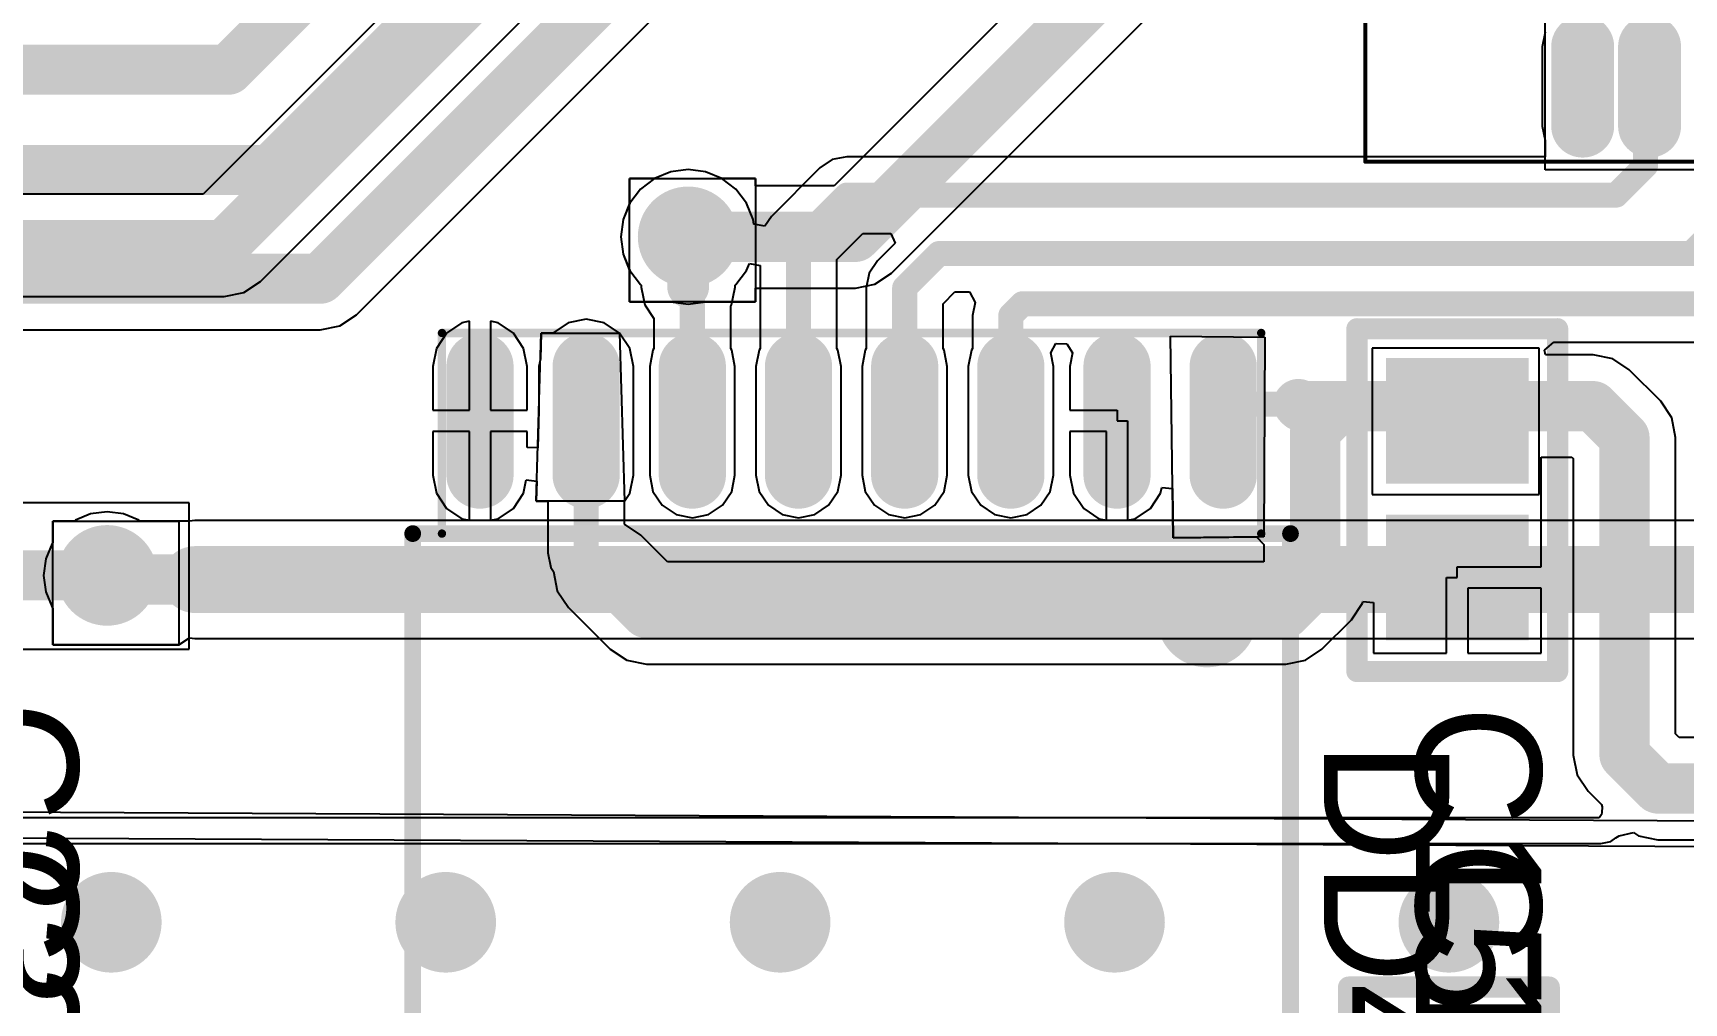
# Model space of a CAD drawing. Header units: millimetres. Extents: x -0.1 to 95.7, y -2.6 to 60.7.
# Drawn here: x 46.66 to 66.41, y 18.03 to 29.64 of the extents above; entities that cross this region are included whole.
import ezdxf

# ---------------------------------------------------------------- set-up
doc = ezdxf.new("R2010")
doc.units = ezdxf.units.MM
for name, color, linetype in [('BottomLayer', 5, 'Continuous'), ('BottomSolder', 6, 'Continuous'), ('Mechanical13', 56, 'Continuous'), ('Mechanical15', 56, 'Continuous'), ('MultiLayer', 9, 'Continuous'), ('TopLayer', 1, 'Continuous'), ('TopOverlay', 2, 'Continuous'), ('TopPaste', 8, 'Continuous'), ('TopSolder', 216, 'Continuous'), ('ViaHoleLayer', 16, 'Continuous')]:
    doc.layers.add(name, color=color, linetype=linetype)

# ---------------------------------------------------------------- blocks, each defined once
blk = doc.blocks.new('ADUM_SOIC_4')
at = {"layer": 'Mechanical13', "const_width": 0.1}
for points in [[(1.35, 0.455), (-1.05, 0.455)], [(-1.05, -9.345), (-1.05, 0.455)], [(1.35, -9.345), (-1.05, -9.345)]]:
    blk.add_lwpolyline(points, dxfattribs=at)
at = {"layer": 'Mechanical13', "const_width": 0.05}
for points in [[(-1.075, 0.455, 1), (-1.025, 0.455, 1)], [(-1.075, 0.455, 1), (-1.025, 0.455, 1)], [(1.325, 0.455, 1), (1.375, 0.455, 1)], [(-1.075, -9.345, 1), (-1.025, -9.345, 1)], [(-1.075, -9.345, 1), (-1.025, -9.345, 1)], [(1.325, -9.345, 1), (1.375, -9.345, 1)]]:
    blk.add_lwpolyline(points, format="xyb", close=True, dxfattribs=at)
at = {"layer": 'TopLayer', "const_width": 0.6}
for points in [[(-0.65, 0), (0.65, 0)], [(-0.65, -1.27), (0.65, -1.27)], [(-0.65, -2.54), (0.65, -2.54)], [(-0.65, -3.81), (0.65, -3.81)], [(-0.65, -5.08), (0.65, -5.08)], [(-0.65, -6.35), (0.65, -6.35)], [(-0.65, -7.62), (0.65, -7.62)], [(-0.65, -8.89), (0.65, -8.89)]]:
    blk.add_lwpolyline(points, dxfattribs=at)
at = {"layer": 'TopLayer', "const_width": 0.3}
for points in [[(-0.8, 0, 1), (-0.5, 0, 1)], [(0.5, 0, 1), (0.8, 0, 1)], [(-0.8, -1.27, 1), (-0.5, -1.27, 1)], [(0.5, -1.27, 1), (0.8, -1.27, 1)], [(-0.8, -2.54, 1), (-0.5, -2.54, 1)], [(0.5, -2.54, 1), (0.8, -2.54, 1)], [(-0.8, -3.81, 1), (-0.5, -3.81, 1)], [(0.5, -3.81, 1), (0.8, -3.81, 1)], [(-0.8, -5.08, 1), (-0.5, -5.08, 1)], [(0.5, -5.08, 1), (0.8, -5.08, 1)], [(-0.8, -6.35, 1), (-0.5, -6.35, 1)], [(0.5, -6.35, 1), (0.8, -6.35, 1)], [(-0.8, -7.62, 1), (-0.5, -7.62, 1)], [(0.5, -7.62, 1), (0.8, -7.62, 1)], [(-0.8, -8.89, 1), (-0.5, -8.89, 1)], [(0.5, -8.89, 1), (0.8, -8.89, 1)]]:
    blk.add_lwpolyline(points, format="xyb", close=True, dxfattribs=at)
at = {"layer": 'TopOverlay', "const_width": 0.2}
for points in [[(8.15, 0.805), (1.35, 0.805)], [(1.35, -9.695), (1.35, 0.805)], [(8.15, -9.695), (1.35, -9.695)]]:
    blk.add_lwpolyline(points, dxfattribs=at)
at = {"layer": 'TopOverlay'}
for points, const_width in [([(1.3, 0.805, 1), (1.4, 0.805, 1)], 0.1), ([(1.3, 0.805, 1), (1.4, 0.805, 1)], 0.1), ([(2.65, -0.195, 1), (2.05, -0.195, 1)], 0.6), ([(1.9, -0.195, 1), (2.2, -0.195, 1)], 0.3), ([(2.5, -0.195, 1), (2.8, -0.195, 1)], 0.3), ([(1.3, -9.695, 1), (1.4, -9.695, 1)], 0.1), ([(1.3, -9.695, 1), (1.4, -9.695, 1)], 0.1)]:
    blk.add_lwpolyline(points, format="xyb", close=True, dxfattribs=dict(at, const_width=const_width))
at = {"layer": 'TopPaste', "const_width": 0.6}
for points in [[(-0.65, 0), (0.65, 0)], [(-0.65, -1.27), (0.65, -1.27)], [(-0.65, -2.54), (0.65, -2.54)], [(-0.65, -3.81), (0.65, -3.81)], [(-0.65, -5.08), (0.65, -5.08)], [(-0.65, -6.35), (0.65, -6.35)], [(-0.65, -7.62), (0.65, -7.62)], [(-0.65, -8.89), (0.65, -8.89)]]:
    blk.add_lwpolyline(points, dxfattribs=at)
at = {"layer": 'TopPaste', "const_width": 0.3}
for points in [[(-0.8, 0, 1), (-0.5, 0, 1)], [(0.5, 0, 1), (0.8, 0, 1)], [(-0.8, -1.27, 1), (-0.5, -1.27, 1)], [(0.5, -1.27, 1), (0.8, -1.27, 1)], [(-0.8, -2.54, 1), (-0.5, -2.54, 1)], [(0.5, -2.54, 1), (0.8, -2.54, 1)], [(-0.8, -3.81, 1), (-0.5, -3.81, 1)], [(0.5, -3.81, 1), (0.8, -3.81, 1)], [(-0.8, -5.08, 1), (-0.5, -5.08, 1)], [(0.5, -5.08, 1), (0.8, -5.08, 1)], [(-0.8, -6.35, 1), (-0.5, -6.35, 1)], [(0.5, -6.35, 1), (0.8, -6.35, 1)], [(-0.8, -7.62, 1), (-0.5, -7.62, 1)], [(0.5, -7.62, 1), (0.8, -7.62, 1)], [(-0.8, -8.89, 1), (-0.5, -8.89, 1)], [(0.5, -8.89, 1), (0.8, -8.89, 1)]]:
    blk.add_lwpolyline(points, format="xyb", close=True, dxfattribs=at)
at = {"layer": 'TopSolder', "const_width": 0.803}
for points in [[(-0.65, 0), (0.65, 0)], [(-0.65, -1.27), (0.65, -1.27)], [(-0.65, -2.54), (0.65, -2.54)], [(-0.65, -3.81), (0.65, -3.81)], [(-0.65, -5.08), (0.65, -5.08)], [(-0.65, -6.35), (0.65, -6.35)], [(-0.65, -7.62), (0.65, -7.62)], [(-0.65, -8.89), (0.65, -8.89)]]:
    blk.add_lwpolyline(points, dxfattribs=at)
at = {"layer": 'TopSolder', "const_width": 0.402}
for points in [[(-0.851, 0, 1), (-0.449, 0, 1)], [(0.449, 0, 1), (0.851, 0, 1)], [(-0.851, -1.27, 1), (-0.449, -1.27, 1)], [(0.449, -1.27, 1), (0.851, -1.27, 1)], [(-0.851, -2.54, 1), (-0.449, -2.54, 1)], [(0.449, -2.54, 1), (0.851, -2.54, 1)], [(-0.851, -3.81, 1), (-0.449, -3.81, 1)], [(0.449, -3.81, 1), (0.851, -3.81, 1)], [(-0.851, -5.08, 1), (-0.449, -5.08, 1)], [(0.449, -5.08, 1), (0.851, -5.08, 1)], [(-0.851, -6.35, 1), (-0.449, -6.35, 1)], [(0.449, -6.35, 1), (0.851, -6.35, 1)], [(-0.851, -7.62, 1), (-0.449, -7.62, 1)], [(0.449, -7.62, 1), (0.851, -7.62, 1)], [(-0.851, -8.89, 1), (-0.449, -8.89, 1)], [(0.449, -8.89, 1), (0.851, -8.89, 1)]]:
    blk.add_lwpolyline(points, format="xyb", close=True, dxfattribs=at)
blk = doc.blocks.new('C_________0805_5')
at = {"layer": 'TopLayer'}
for points in [[(-0.65, -0.75), (0.65, -0.75), (-0.65, 0.75), (0.65, 0.75)], [(1.225, -0.75), (2.525, -0.75), (1.225, 0.75), (2.525, 0.75)]]:
    blk.add_solid(points, dxfattribs=at)
at = {"layer": 'TopOverlay', "const_width": 0.254}
for points in [[(-1.1, -1.2), (-1.1, 1.2)], [(3, 1.2), (-1.1, 1.2)], [(3, -1.2), (3, 1.2)], [(2, -1.2), (-1.1, -1.2)], [(3, -1.2), (2, -1.2)]]:
    blk.add_lwpolyline(points, dxfattribs=at)
at = {"layer": 'TopOverlay', "const_width": 0.127}
for points in [[(-1.164, 1.2, 1), (-1.037, 1.2, 1)], [(-1.164, 1.2, 1), (-1.037, 1.2, 1)], [(2.936, 1.2, 1), (3.063, 1.2, 1)], [(2.936, 1.2, 1), (3.063, 1.2, 1)], [(-1.164, -1.2, 1), (-1.037, -1.2, 1)], [(-1.164, -1.2, 1), (-1.037, -1.2, 1)], [(1.937, -1.2, 1), (2.064, -1.2, 1)], [(1.937, -1.2, 1), (2.064, -1.2, 1)], [(2.936, -1.2, 1), (3.063, -1.2, 1)], [(2.936, -1.2, 1), (3.063, -1.2, 1)]]:
    blk.add_lwpolyline(points, format="xyb", close=True, dxfattribs=at)
at = {"layer": 'TopPaste'}
for points in [[(-0.65, -0.75), (0.65, -0.75), (-0.65, 0.75), (0.65, 0.75)], [(1.225, -0.75), (2.525, -0.75), (1.225, 0.75), (2.525, 0.75)]]:
    blk.add_solid(points, dxfattribs=at)
at = {"layer": 'TopSolder'}
for points in [[(-0.752, -0.852), (0.752, -0.852), (-0.752, 0.852), (0.752, 0.852)], [(1.123, -0.852), (2.627, -0.852), (1.123, 0.852), (2.627, 0.852)]]:
    blk.add_solid(points, dxfattribs=at)
blk = doc.blocks.new('C_________0805_6')
at = {"layer": 'TopLayer'}
for points in [[(-0.65, -0.75), (0.65, -0.75), (-0.65, 0.75), (0.65, 0.75)], [(1.225, -0.75), (2.525, -0.75), (1.225, 0.75), (2.525, 0.75)]]:
    blk.add_solid(points, dxfattribs=at)
at = {"layer": 'TopOverlay', "const_width": 0.254}
for points in [[(-1.1, 1.2), (-1.1, -1.2)], [(-1.1, 1.2), (3, 1.2)], [(3, 1.2), (3, -1.2)], [(-1.1, -1.2), (2, -1.2)], [(2, -1.2), (3, -1.2)]]:
    blk.add_lwpolyline(points, dxfattribs=at)
at = {"layer": 'TopOverlay', "const_width": 0.127}
for points in [[(-1.164, 1.2, 1), (-1.037, 1.2, 1)], [(-1.164, 1.2, 1), (-1.037, 1.2, 1)], [(2.936, 1.2, 1), (3.063, 1.2, 1)], [(2.936, 1.2, 1), (3.063, 1.2, 1)], [(-1.164, -1.2, 1), (-1.037, -1.2, 1)], [(-1.164, -1.2, 1), (-1.037, -1.2, 1)], [(1.937, -1.2, 1), (2.064, -1.2, 1)], [(1.937, -1.2, 1), (2.064, -1.2, 1)], [(2.936, -1.2, 1), (3.063, -1.2, 1)], [(2.936, -1.2, 1), (3.063, -1.2, 1)]]:
    blk.add_lwpolyline(points, format="xyb", close=True, dxfattribs=at)
at = {"layer": 'TopPaste'}
for points in [[(-0.65, -0.75), (0.65, -0.75), (-0.65, 0.75), (0.65, 0.75)], [(1.225, -0.75), (2.525, -0.75), (1.225, 0.75), (2.525, 0.75)]]:
    blk.add_solid(points, dxfattribs=at)
at = {"layer": 'TopSolder'}
for points in [[(-0.752, -0.852), (0.752, -0.852), (-0.752, 0.852), (0.752, 0.852)], [(1.123, -0.852), (2.627, -0.852), (1.123, 0.852), (2.627, 0.852)]]:
    blk.add_solid(points, dxfattribs=at)
blk = doc.blocks.new('ATMEGA16_44A_25')
at = {"layer": 'Mechanical15', "const_width": 0.05}
for points in [[(11.9, -10.6), (11.9, 2.6)], [(11.9, -10.6), (-0.9, -10.6)]]:
    blk.add_lwpolyline(points, dxfattribs=at)
at = {"layer": 'Mechanical15', "const_width": 0.025}
blk.add_lwpolyline([(11.887, -10.6, 1), (11.912, -10.6, 1)], format="xyb", close=True, dxfattribs=at)
blk.add_lwpolyline([(11.887, -10.6, 1), (11.912, -10.6, 1)], format="xyb", close=True, dxfattribs=at)
at = {"layer": 'TopLayer', "const_width": 0.55}
for points in [[(10.525, -7.2), (11.475, -7.2)], [(10.525, -8), (11.475, -8)]]:
    blk.add_lwpolyline(points, dxfattribs=at)
at = {"layer": 'TopLayer', "const_width": 0.275}
for points in [[(10.388, -7.2, 1), (10.663, -7.2, 1)], [(11.338, -7.2, 1), (11.613, -7.2, 1)], [(10.388, -8, 1), (10.663, -8, 1)], [(11.338, -8, 1), (11.613, -8, 1)]]:
    blk.add_lwpolyline(points, format="xyb", close=True, dxfattribs=at)
at = {"layer": 'TopPaste', "const_width": 0.55}
for points in [[(10.525, -7.2), (11.475, -7.2)], [(10.525, -8), (11.475, -8)]]:
    blk.add_lwpolyline(points, dxfattribs=at)
at = {"layer": 'TopPaste', "const_width": 0.275}
for points in [[(10.388, -7.2, 1), (10.663, -7.2, 1)], [(11.338, -7.2, 1), (11.613, -7.2, 1)], [(10.388, -8, 1), (10.663, -8, 1)], [(11.338, -8, 1), (11.613, -8, 1)]]:
    blk.add_lwpolyline(points, format="xyb", close=True, dxfattribs=at)
at = {"layer": 'TopSolder', "const_width": 0.753}
for points in [[(10.525, -7.2), (11.475, -7.2)], [(10.525, -8), (11.475, -8)]]:
    blk.add_lwpolyline(points, dxfattribs=at)
at = {"layer": 'TopSolder', "const_width": 0.377}
for points in [[(10.337, -7.2, 1), (10.713, -7.2, 1)], [(11.287, -7.2, 1), (11.663, -7.2, 1)], [(10.337, -8, 1), (10.713, -8, 1)], [(11.287, -8, 1), (11.663, -8, 1)]]:
    blk.add_lwpolyline(points, format="xyb", close=True, dxfattribs=at)

msp = doc.modelspace()

# ---------------------------------------------------------------- linework, layer by layer
at = {"layer": 'BottomLayer'}
for p, q in [((60.502, 39.517), (48.697, 27.712)), ((49.383, 26.667), (61.367, 38.652)), ((62.688, 34.253), (56.247, 27.812)), ((56.933, 26.767), (63.733, 33.567)), ((53.8, 26.421), (53.8, 27.9)), ((53.8, 27.9), (55.307, 27.9)), ((54.099, 27.9), (53.8, 27.9)), ((53.8, 27.9), (53.8, 27.601)), ((54.291, 27.979), (54.099, 27.9)), ((54.5, 28.007), (54.291, 27.979)), ((54.709, 27.979), (54.5, 28.007)), ((54.901, 27.9), (54.709, 27.979)), ((55.307, 27.9), (54.901, 27.9)), ((55.307, 27.9), (55.307, 26.421)), ((55.307, 27.812), (55.307, 27.9)), ((48.697, 27.712), (37.207, 27.712)), ((56.247, 27.812), (55.307, 27.812)), ((53.8, 27.601), (53.721, 27.409)), ((53.721, 27.409), (53.693, 27.2)), ((53.693, 27.2), (53.721, 26.991)), ((53.721, 26.991), (53.8, 26.799)), ((49.184, 26.535), (49.383, 26.667)), ((53.8, 26.799), (53.8, 26.421)), ((56.734, 26.635), (56.933, 26.767)), ((37.207, 26.488), (48.95, 26.488)), ((48.95, 26.488), (49.184, 26.535)), ((55.307, 26.421), (55.307, 26.588)), ((55.307, 26.588), (56.5, 26.588)), ((56.5, 26.588), (56.734, 26.635)), ((55.307, 26.421), (53.8, 26.421)), ((53.8, 26.421), (54.291, 26.421)), ((54.291, 26.421), (54.5, 26.393)), ((54.5, 26.393), (54.709, 26.421)), ((54.709, 26.421), (55.307, 26.421)), ((47.55, 23.911), (47.353, 23.885)), ((47.747, 23.885), (47.55, 23.911)), ((46.9, 22.321), (46.9, 23.8)), ((46.9, 23.8), (48.407, 23.8)), ((47.159, 23.8), (46.9, 23.8)), ((46.9, 23.8), (46.9, 23.541)), ((47.17, 23.809), (47.159, 23.8)), ((47.353, 23.885), (47.17, 23.809)), ((47.93, 23.809), (47.747, 23.885)), ((47.941, 23.8), (47.93, 23.809)), ((48.407, 23.8), (47.941, 23.8)), ((48.407, 23.8), (48.407, 22.321)), ((48.534, 23.797), (48.407, 23.8)), ((48.407, 23.8), (48.407, 23.8)), ((48.407, 23.8), (48.407, 23.8)), ((48.6, 23.806), (48.534, 23.797)), ((76.108, 23.806), (48.6, 23.806)), ((46.891, 23.53), (46.815, 23.347)), ((46.9, 23.541), (46.891, 23.53)), ((46.815, 23.347), (46.789, 23.15)), ((46.789, 23.15), (46.815, 22.953)), ((46.815, 22.953), (46.891, 22.77)), ((46.891, 22.77), (46.9, 22.759)), ((46.9, 22.759), (46.9, 22.321)), ((48.407, 22.321), (46.9, 22.321)), ((46.9, 22.321), (48.407, 22.321)), ((48.407, 22.321), (48.534, 22.403)), ((48.407, 22.321), (48.407, 22.321)), ((48.534, 22.403), (48.6, 22.394)), ((48.6, 22.394), (74.53, 22.394)), ((69, 20.2), (30.03, 20.4)), ((29.998, 20.094), (68.694, 19.896))]:
    msp.add_line(p, q, dxfattribs=at)
for points, const_width in [([(48.95, 27.1), (61.3, 39.45)], 0.6), ([(56.5, 27.2), (63.3, 34)], 0.6), ([(54.5, 27.2), (56.5, 27.2)], 0.6), ([(36.4, 27.1), (48.95, 27.1)], 0.6), ([(47.55, 23.15), (47.6, 23.1)], 0.6), ([(47.6, 23.1), (48.6, 23.1)], 0.6), ([(48.6, 23.1), (76.4, 23.1)], 0.8)]:
    msp.add_lwpolyline(points, dxfattribs=dict(at, const_width=const_width))
for points, const_width in [([(54.25, 27.2, 1), (54.75, 27.2, 1)], 0.5), ([(54.35, 27.2, 1), (54.65, 27.2, 1)], 0.3), ([(56.35, 27.2, 1), (56.65, 27.2, 1)], 0.3), ([(56.35, 27.2, 1), (56.65, 27.2, 1)], 0.3), ([(48.8, 27.1, 1), (49.1, 27.1, 1)], 0.3), ([(48.8, 27.1, 1), (49.1, 27.1, 1)], 0.3), ([(47.3, 23.15, 1), (47.8, 23.15, 1)], 0.5), ([(47.4, 23.15, 1), (47.7, 23.15, 1)], 0.3), ([(47.45, 23.1, 1), (47.75, 23.1, 1)], 0.3), ([(47.45, 23.1, 1), (47.75, 23.1, 1)], 0.3), ([(48.4, 23.1, 1), (48.8, 23.1, 1)], 0.4), ([(48.45, 23.1, 1), (48.75, 23.1, 1)], 0.3), ([(47.35, 19, 1), (47.85, 19, 1)], 0.5), ([(51.35, 19, 1), (51.85, 19, 1)], 0.5), ([(55.35, 19, 1), (55.85, 19, 1)], 0.5), ([(59.35, 19, 1), (59.85, 19, 1)], 0.5), ([(63.35, 19, 1), (63.85, 19, 1)], 0.5)]:
    msp.add_lwpolyline(points, format="xyb", close=True, dxfattribs=dict(at, const_width=const_width))
at = {"layer": 'BottomSolder', "const_width": 0.602}
for points in [[(54.199, 27.2, 1), (54.801, 27.2, 1)], [(47.249, 23.15, 1), (47.851, 23.15, 1)], [(47.299, 19, 1), (47.901, 19, 1)], [(51.299, 19, 1), (51.901, 19, 1)], [(55.299, 19, 1), (55.901, 19, 1)], [(59.299, 19, 1), (59.901, 19, 1)], [(63.299, 19, 1), (63.901, 19, 1)]]:
    msp.add_lwpolyline(points, format="xyb", close=True, dxfattribs=at)
at = {"layer": 'MultiLayer', "const_width": 0.5}
for points in [[(54.25, 27.2, 1), (54.75, 27.2, 1)], [(47.3, 23.15, 1), (47.8, 23.15, 1)], [(47.35, 19, 1), (47.85, 19, 1)], [(51.35, 19, 1), (51.85, 19, 1)], [(55.35, 19, 1), (55.85, 19, 1)], [(59.35, 19, 1), (59.85, 19, 1)], [(63.35, 19, 1), (63.85, 19, 1)]]:
    msp.add_lwpolyline(points, format="xyb", close=True, dxfattribs=at)
at = {"layer": 'TopLayer'}
for p, q in [((50.533, 26.267), (54.153, 29.888)), ((64.75, 28), (64.75, 30)), ((64.75, 29.647), (64.716, 29.475)), ((64.716, 29.475), (64.716, 28.525)), ((64.716, 28.525), (64.75, 28.353)), ((64.75, 28.353), (64.75, 28.159)), ((56.224, 28.124), (56.076, 28.024)), ((56.4, 28.159), (56.224, 28.124)), ((64.75, 28.159), (56.4, 28.159)), ((54.097, 27.899), (53.929, 27.771)), ((54.291, 27.979), (54.097, 27.899)), ((54.5, 28.007), (54.291, 27.979)), ((54.709, 27.979), (54.5, 28.007)), ((54.903, 27.899), (54.709, 27.979)), ((55.071, 27.771), (54.903, 27.899)), ((56.076, 28.024), (55.496, 27.444)), ((73.75, 28), (64.75, 28)), ((53.929, 27.771), (53.801, 27.603)), ((55.199, 27.603), (55.071, 27.771)), ((53.801, 27.603), (53.721, 27.409)), ((55.279, 27.409), (55.199, 27.603)), ((53.721, 27.409), (53.693, 27.2)), ((55.287, 27.35), (55.279, 27.409)), ((55.418, 27.328), (55.287, 27.35)), ((55.496, 27.444), (55.418, 27.328)), ((53.693, 27.2), (53.721, 26.991)), ((56.279, 26.93), (56.59, 27.241)), ((56.59, 27.241), (56.926, 27.241)), ((56.975, 27.124), (56.766, 26.914)), ((56.926, 27.241), (56.975, 27.124)), ((53.721, 26.991), (53.801, 26.797)), ((55.199, 26.797), (55.234, 26.882)), ((55.234, 26.882), (55.361, 26.857)), ((56.279, 25.863), (56.279, 26.93)), ((56.766, 26.914), (56.666, 26.766)), ((53.801, 26.797), (53.929, 26.629)), ((55.071, 26.629), (55.199, 26.797)), ((55.361, 26.857), (55.361, 25.863)), ((56.666, 26.766), (56.631, 26.59)), ((53.929, 26.629), (53.939, 26.622)), ((53.939, 26.622), (53.939, 26.6)), ((53.939, 26.6), (53.982, 26.385)), ((55.018, 26.385), (55.061, 26.6)), ((55.061, 26.622), (55.071, 26.629)), ((55.061, 26.6), (55.061, 26.622)), ((56.631, 26.59), (56.631, 25.863)), ((57.549, 26.4), (57.69, 26.541)), ((57.69, 26.541), (57.866, 26.541)), ((57.866, 26.541), (57.932, 26.414)), ((50.334, 26.135), (50.533, 26.267)), ((53.982, 26.385), (54.091, 26.222)), ((55.009, 26.372), (55.018, 26.385)), ((55.009, 25.863), (55.009, 26.372)), ((57.549, 25.863), (57.549, 26.4)), ((57.932, 26.414), (57.901, 26.26)), ((46.247, 26.088), (50.1, 26.088)), ((50.1, 26.088), (50.334, 26.135)), ((51.794, 26.172), (51.611, 26.049)), ((51.883, 26.19), (51.794, 26.172)), ((51.883, 25.127), (51.883, 26.19)), ((52.226, 26.172), (52.137, 26.19)), ((52.137, 26.19), (52.137, 25.127)), ((52.409, 26.049), (52.226, 26.172)), ((53.064, 26.172), (52.881, 26.049)), ((53.28, 26.215), (53.064, 26.172)), ((53.496, 26.172), (53.28, 26.215)), ((53.679, 26.049), (53.496, 26.172)), ((54.091, 26.222), (54.091, 25.863)), ((57.901, 26.26), (57.901, 25.863)), ((51.611, 26.049), (51.488, 25.866)), ((52.532, 25.866), (52.409, 26.049)), ((52.683, 24.039), (52.742, 26.049)), ((52.742, 26.049), (52.733, 25.741)), ((52.742, 26.049), (53.679, 26.049)), ((52.881, 26.049), (52.742, 26.049)), ((53.679, 26.049), (53.739, 24.039)), ((53.802, 25.866), (53.679, 26.049)), ((58.837, 25.814), (58.898, 25.923)), ((58.898, 25.923), (58.901, 25.926)), ((58.901, 25.926), (59.03, 25.921)), ((59.03, 25.921), (59.098, 25.814)), ((60.271, 26.013), (61.4, 26)), ((60.3, 23.6), (60.271, 26.013)), ((61.4, 26), (61.388, 23.612)), ((64.745, 25.844), (64.854, 25.941)), ((64.854, 25.941), (67.4, 25.941)), ((51.488, 25.866), (51.445, 25.65)), ((52.575, 25.65), (52.532, 25.866)), ((52.733, 25.741), (52.715, 25.65)), ((53.845, 25.65), (53.802, 25.866)), ((54.079, 25.845), (54.04, 25.65)), ((54.091, 25.863), (54.079, 25.845)), ((55.021, 25.845), (55.009, 25.863)), ((55.06, 25.65), (55.021, 25.845)), ((55.349, 25.845), (55.31, 25.65)), ((55.361, 25.863), (55.349, 25.845)), ((56.291, 25.845), (56.279, 25.863)), ((56.33, 25.65), (56.291, 25.845)), ((56.619, 25.845), (56.58, 25.65)), ((56.631, 25.863), (56.619, 25.845)), ((57.561, 25.845), (57.549, 25.863)), ((57.6, 25.65), (57.561, 25.845)), ((57.889, 25.845), (57.85, 25.65)), ((57.901, 25.863), (57.889, 25.845)), ((58.87, 25.65), (58.837, 25.814)), ((59.098, 25.814), (59.065, 25.65)), ((62.681, 25.869), (62.681, 24.119)), ((64.681, 25.869), (62.681, 25.869)), ((64.681, 24.119), (64.681, 25.869)), ((64.754, 25.787), (64.745, 25.844)), ((65.325, 25.787), (64.754, 25.787)), ((65.559, 25.74), (65.325, 25.787)), ((65.758, 25.608), (65.559, 25.74)), ((51.445, 25.65), (51.445, 25.127)), ((52.575, 25.127), (52.575, 25.65)), ((52.715, 25.65), (52.715, 25.127)), ((53.845, 24.35), (53.845, 25.65)), ((54.04, 25.65), (54.04, 24.35)), ((55.06, 24.35), (55.06, 25.65)), ((55.31, 25.65), (55.31, 24.35)), ((56.33, 24.35), (56.33, 25.65)), ((56.58, 25.65), (56.58, 24.35)), ((57.6, 24.35), (57.6, 25.65)), ((57.85, 25.65), (57.85, 24.35)), ((58.87, 24.35), (58.87, 25.65)), ((59.065, 25.65), (59.065, 25.127)), ((66.133, 25.233), (65.758, 25.608)), ((51.445, 25.127), (51.883, 25.127)), ((52.137, 25.127), (52.575, 25.127)), ((52.715, 25.127), (52.702, 24.677)), ((59.065, 25.127), (59.63, 25.127)), ((59.63, 25.127), (59.63, 25)), ((66.265, 25.034), (66.133, 25.233)), ((59.63, 25), (59.757, 25)), ((59.757, 25), (59.757, 23.81)), ((66.312, 24.8), (66.265, 25.034)), ((51.883, 24.873), (51.445, 24.873)), ((51.445, 24.873), (51.445, 24.35)), ((51.883, 23.81), (51.883, 24.873)), ((52.575, 24.873), (52.137, 24.873)), ((52.137, 24.873), (52.137, 23.81)), ((52.575, 24.679), (52.575, 24.873)), ((59.503, 24.873), (59.065, 24.873)), ((59.065, 24.873), (59.065, 24.35)), ((59.503, 23.81), (59.503, 24.873)), ((66.312, 21.253), (66.312, 24.8)), ((52.702, 24.677), (52.575, 24.679)), ((64.704, 24.156), (64.704, 24.563)), ((64.704, 24.563), (65.072, 24.563)), ((65.072, 24.563), (65.088, 24.547)), ((65.088, 24.547), (65.088, 21)), ((51.445, 24.35), (51.488, 24.134)), ((52.532, 24.134), (52.563, 24.293)), ((52.563, 24.293), (52.69, 24.278)), ((53.802, 24.134), (53.845, 24.35)), ((54.04, 24.35), (54.079, 24.155)), ((55.021, 24.155), (55.06, 24.35)), ((55.31, 24.35), (55.349, 24.155)), ((56.291, 24.155), (56.33, 24.35)), ((56.58, 24.35), (56.619, 24.155)), ((57.561, 24.155), (57.6, 24.35)), ((57.85, 24.35), (57.889, 24.155)), ((58.831, 24.155), (58.87, 24.35)), ((59.065, 24.35), (59.108, 24.134)), ((51.488, 24.134), (51.611, 23.951)), ((52.409, 23.951), (52.532, 24.134)), ((52.69, 24.278), (52.683, 24.039)), ((53.739, 24.039), (53.802, 24.134)), ((54.079, 24.155), (54.19, 23.99)), ((54.91, 23.99), (55.021, 24.155)), ((55.349, 24.155), (55.46, 23.99)), ((56.18, 23.99), (56.291, 24.155)), ((56.619, 24.155), (56.73, 23.99)), ((57.45, 23.99), (57.561, 24.155)), ((57.889, 24.155), (58, 23.99)), ((58.72, 23.99), (58.831, 24.155)), ((59.108, 24.134), (59.231, 23.951)), ((60.029, 23.951), (60.152, 24.134)), ((60.152, 24.134), (60.166, 24.203)), ((60.166, 24.203), (60.293, 24.191)), ((60.293, 24.191), (60.3, 23.6)), ((62.681, 24.119), (64.681, 24.119)), ((64.704, 24.063), (64.704, 24.156)), ((48.531, 24.019), (46.531, 24.019)), ((48.531, 24.019), (46.531, 24.019)), ((48.531, 22.269), (48.531, 24.019)), ((48.531, 22.269), (48.531, 24.019)), ((51.611, 23.951), (51.794, 23.828)), ((52.226, 23.828), (52.409, 23.951)), ((53.739, 24.039), (52.683, 24.039)), ((52.683, 24.039), (52.821, 24.039)), ((52.821, 24.039), (52.821, 23.42)), ((53.739, 23.762), (53.739, 24.039)), ((54.19, 23.99), (54.355, 23.879)), ((54.745, 23.879), (54.91, 23.99)), ((55.46, 23.99), (55.625, 23.879)), ((56.015, 23.879), (56.18, 23.99)), ((56.73, 23.99), (56.895, 23.879)), ((57.285, 23.879), (57.45, 23.99)), ((58, 23.99), (58.165, 23.879)), ((58.555, 23.879), (58.72, 23.99)), ((59.231, 23.951), (59.414, 23.828)), ((59.846, 23.828), (60.029, 23.951)), ((64.704, 23.969), (64.704, 24.063)), ((64.704, 23.252), (64.704, 23.969)), ((51.794, 23.828), (51.883, 23.81)), ((52.137, 23.81), (52.226, 23.828)), ((53.933, 23.633), (53.739, 23.762)), ((54.355, 23.879), (54.55, 23.84)), ((54.55, 23.84), (54.745, 23.879)), ((55.625, 23.879), (55.82, 23.84)), ((55.82, 23.84), (56.015, 23.879)), ((56.895, 23.879), (57.09, 23.84)), ((57.09, 23.84), (57.285, 23.879)), ((58.165, 23.879), (58.36, 23.84)), ((58.36, 23.84), (58.555, 23.879)), ((59.414, 23.828), (59.503, 23.81)), ((59.757, 23.81), (59.846, 23.828)), ((54.253, 23.312), (53.933, 23.633)), ((61.388, 23.612), (60.3, 23.6)), ((60.3, 23.6), (61.298, 23.611)), ((61.298, 23.611), (61.388, 23.521)), ((61.388, 23.521), (61.388, 23.312)), ((52.821, 23.42), (52.856, 23.244)), ((61.388, 23.312), (54.253, 23.312)), ((52.856, 23.244), (52.889, 23.195)), ((52.889, 23.195), (52.935, 22.966)), ((63.573, 22.221), (63.573, 23.125)), ((63.573, 23.125), (63.7, 23.125)), ((63.7, 23.125), (63.7, 23.252)), ((63.7, 23.252), (64.704, 23.252)), ((52.935, 22.966), (53.067, 22.767)), ((64.704, 22.998), (63.827, 22.998)), ((63.827, 22.998), (63.827, 22.221)), ((64.704, 22.221), (64.704, 22.998)), ((53.067, 22.767), (53.567, 22.267)), ((62.433, 22.619), (62.565, 22.817)), ((62.565, 22.817), (62.569, 22.837)), ((62.569, 22.837), (62.696, 22.824)), ((62.696, 22.824), (62.696, 22.221)), ((62.081, 22.267), (62.433, 22.619)), ((46.531, 22.269), (48.531, 22.269)), ((46.531, 22.269), (48.531, 22.269)), ((53.567, 22.267), (53.766, 22.135)), ((53.766, 22.135), (54, 22.088)), ((61.649, 22.088), (61.883, 22.135)), ((61.883, 22.135), (62.081, 22.267)), ((62.696, 22.221), (63.573, 22.221)), ((63.827, 22.221), (64.704, 22.221)), ((54, 22.088), (61.649, 22.088)), ((66.353, 21.212), (66.312, 21.253)), ((69.638, 21.212), (66.353, 21.212)), ((65.088, 21), (65.135, 20.766)), ((65.135, 20.766), (65.267, 20.567)), ((65.267, 20.567), (65.425, 20.41)), ((65.425, 20.41), (65.435, 20.382)), ((65.435, 20.382), (65.431, 20.315)), ((65.389, 20.25), (30.03, 20.25)), ((65.403, 20.253), (65.389, 20.25)), ((65.425, 20.289), (65.403, 20.253)), ((65.431, 20.315), (65.425, 20.289)), ((65.419, 19.944), (65.536, 19.967)), ((65.536, 19.967), (65.598, 20.009)), ((65.598, 20.009), (65.635, 20.034)), ((65.635, 20.034), (65.636, 20.035)), ((65.636, 20.035), (65.809, 20.073)), ((65.809, 20.073), (65.866, 20.035)), ((65.866, 20.035), (66.1, 19.988)), ((66.1, 19.988), (68.694, 19.988)), ((30, 19.944), (65.419, 19.944))]:
    msp.add_line(p, q, dxfattribs=at)
for points, const_width in [([(49, 29.2), (52.4, 32.6)], 0.6), ([(49.5, 28), (53.1, 31.6)], 0.6), ([(50.1, 26.7), (53.9, 30.5)], 0.6), ([(40.1, 29.2), (49, 29.2)], 0.6), ([(65.952, 28.952), (66, 29)], 0.3), ([(65.952, 28.052), (65.952, 28.952)], 0.3), ([(40.6, 28), (49.5, 28)], 0.6), ([(65.6, 27.7), (65.952, 28.052)], 0.3), ([(55.82, 27.12), (56.4, 27.7)], 0.3), ([(56.4, 27.7), (65.6, 27.7)], 0.3), ([(66.5, 27), (66.8, 27.3)], 0.3), ([(54.5, 26.6), (54.5, 27.2)], 0.5), ([(55.82, 25), (55.82, 27.12)], 0.3), ([(57.09, 26.59), (57.5, 27)], 0.3), ([(57.5, 27), (66.5, 27)], 0.3), ([(40.7, 26.7), (50.1, 26.7)], 0.6), ([(54.5, 26.6), (54.55, 26.55)], 0.3), ([(54.55, 25), (54.55, 26.55)], 0.3), ([(57.09, 25), (57.09, 26.59)], 0.3), ([(58.36, 26.26), (58.5, 26.4)], 0.3), ([(58.5, 26.4), (67.4, 26.4)], 0.3), ([(58.36, 25), (58.36, 26.26)], 0.3), ([(61.8, 25.2), (61.825, 25.175)], 0.6), ([(60.9, 25.061), (61.039, 25.2)], 0.3), ([(61.039, 25.2), (61.8, 25.2)], 0.3), ([(61.825, 25.175), (62.3, 25.175)], 0.6), ([(62, 24.875), (62.3, 25.175)], 0.6), ([(62.3, 25.175), (65.325, 25.175)], 0.6), ([(65.325, 25.175), (65.7, 24.8)], 0.6), ([(53.28, 23.42), (53.28, 25)], 0.3), ([(60.9, 25), (60.9, 25.061)], 0.3), ([(62, 23.051), (62, 24.875)], 0.6), ([(65.7, 21), (65.7, 24.8)], 0.6), ([(53.28, 23.42), (53.5, 23.2)], 0.3), ([(45.25, 23.15), (47.55, 23.15)], 0.6), ([(53.5, 23.2), (54, 22.7)], 0.6), ([(61.649, 22.7), (62, 23.051)], 0.6), ([(54, 22.7), (61.649, 22.7)], 0.6), ([(65.7, 21), (66.1, 20.6)], 0.6), ([(66.1, 20.6), (70.25, 20.6)], 0.6)]:
    msp.add_lwpolyline(points, dxfattribs=dict(at, const_width=const_width))
for points, const_width in [([(48.85, 29.2, 1), (49.15, 29.2, 1)], 0.3), ([(48.85, 29.2, 1), (49.15, 29.2, 1)], 0.3), ([(65.877, 28.952, 1), (66.027, 28.952, 1)], 0.15), ([(65.877, 28.952, 1), (66.027, 28.952, 1)], 0.15), ([(65.925, 29, 1), (66.075, 29, 1)], 0.15), ([(49.35, 28, 1), (49.65, 28, 1)], 0.3), ([(49.35, 28, 1), (49.65, 28, 1)], 0.3), ([(65.877, 28.052, 1), (66.027, 28.052, 1)], 0.15), ([(65.877, 28.052, 1), (66.027, 28.052, 1)], 0.15), ([(56.325, 27.7, 1), (56.475, 27.7, 1)], 0.15), ([(56.325, 27.7, 1), (56.475, 27.7, 1)], 0.15), ([(65.525, 27.7, 1), (65.675, 27.7, 1)], 0.15), ([(65.525, 27.7, 1), (65.675, 27.7, 1)], 0.15), ([(54.25, 27.2, 1), (54.75, 27.2, 1)], 0.5), ([(54.375, 27.2, 1), (54.625, 27.2, 1)], 0.25), ([(55.745, 27.12, 1), (55.895, 27.12, 1)], 0.15), ([(55.745, 27.12, 1), (55.895, 27.12, 1)], 0.15), ([(57.425, 27, 1), (57.575, 27, 1)], 0.15), ([(57.425, 27, 1), (57.575, 27, 1)], 0.15), ([(66.425, 27, 1), (66.575, 27, 1)], 0.15), ([(66.425, 27, 1), (66.575, 27, 1)], 0.15), ([(49.95, 26.7, 1), (50.25, 26.7, 1)], 0.3), ([(49.95, 26.7, 1), (50.25, 26.7, 1)], 0.3), ([(54.375, 26.6, 1), (54.625, 26.6, 1)], 0.25), ([(54.425, 26.6, 1), (54.575, 26.6, 1)], 0.15), ([(54.475, 26.55, 1), (54.625, 26.55, 1)], 0.15), ([(54.475, 26.55, 1), (54.625, 26.55, 1)], 0.15), ([(57.015, 26.59, 1), (57.165, 26.59, 1)], 0.15), ([(57.015, 26.59, 1), (57.165, 26.59, 1)], 0.15), ([(58.425, 26.4, 1), (58.575, 26.4, 1)], 0.15), ([(58.425, 26.4, 1), (58.575, 26.4, 1)], 0.15), ([(58.285, 26.26, 1), (58.435, 26.26, 1)], 0.15), ([(58.285, 26.26, 1), (58.435, 26.26, 1)], 0.15), ([(61.65, 25.2, 1), (61.95, 25.2, 1)], 0.3), ([(60.964, 25.2, 1), (61.114, 25.2, 1)], 0.15), ([(60.964, 25.2, 1), (61.114, 25.2, 1)], 0.15), ([(61.675, 25.175, 1), (61.975, 25.175, 1)], 0.3), ([(61.675, 25.175, 1), (61.975, 25.175, 1)], 0.3), ([(61.725, 25.2, 1), (61.875, 25.2, 1)], 0.15), ([(62.15, 25.175, 1), (62.45, 25.175, 1)], 0.3), ([(62.15, 25.175, 1), (62.45, 25.175, 1)], 0.3), ([(62.15, 25.175, 1), (62.45, 25.175, 1)], 0.3), ([(65.175, 25.175, 1), (65.475, 25.175, 1)], 0.3), ([(65.175, 25.175, 1), (65.475, 25.175, 1)], 0.3), ([(53.205, 25, 1), (53.355, 25, 1)], 0.15), ([(54.475, 25, 1), (54.625, 25, 1)], 0.15), ([(55.745, 25, 1), (55.895, 25, 1)], 0.15), ([(57.015, 25, 1), (57.165, 25, 1)], 0.15), ([(58.285, 25, 1), (58.435, 25, 1)], 0.15), ([(60.825, 25.061, 1), (60.975, 25.061, 1)], 0.15), ([(60.825, 25.061, 1), (60.975, 25.061, 1)], 0.15), ([(60.825, 25, 1), (60.975, 25, 1)], 0.15), ([(61.85, 24.875, 1), (62.15, 24.875, 1)], 0.3), ([(61.85, 24.875, 1), (62.15, 24.875, 1)], 0.3), ([(65.55, 24.8, 1), (65.85, 24.8, 1)], 0.3), ([(65.55, 24.8, 1), (65.85, 24.8, 1)], 0.3), ([(47.3, 23.15, 1), (47.8, 23.15, 1)], 0.5), ([(53.205, 23.42, 1), (53.355, 23.42, 1)], 0.15), ([(53.205, 23.42, 1), (53.355, 23.42, 1)], 0.15), ([(47.4, 23.15, 1), (47.7, 23.15, 1)], 0.3), ([(53.35, 23.2, 1), (53.65, 23.2, 1)], 0.3), ([(53.425, 23.2, 1), (53.575, 23.2, 1)], 0.15), ([(61.85, 23.051, 1), (62.15, 23.051, 1)], 0.3), ([(61.85, 23.051, 1), (62.15, 23.051, 1)], 0.3), ([(53.85, 22.7, 1), (54.15, 22.7, 1)], 0.3), ([(53.85, 22.7, 1), (54.15, 22.7, 1)], 0.3), ([(61.499, 22.7, 1), (61.799, 22.7, 1)], 0.3), ([(61.499, 22.7, 1), (61.799, 22.7, 1)], 0.3), ([(65.55, 21, 1), (65.85, 21, 1)], 0.3), ([(65.55, 21, 1), (65.85, 21, 1)], 0.3), ([(65.95, 20.6, 1), (66.25, 20.6, 1)], 0.3), ([(65.95, 20.6, 1), (66.25, 20.6, 1)], 0.3), ([(47.35, 19, 1), (47.85, 19, 1)], 0.5), ([(51.35, 19, 1), (51.85, 19, 1)], 0.5), ([(55.35, 19, 1), (55.85, 19, 1)], 0.5), ([(59.35, 19, 1), (59.85, 19, 1)], 0.5), ([(63.35, 19, 1), (63.85, 19, 1)], 0.5)]:
    msp.add_lwpolyline(points, format="xyb", close=True, dxfattribs=dict(at, const_width=const_width))
at = {"layer": 'TopSolder', "const_width": 0.602}
for points in [[(54.199, 27.2, 1), (54.801, 27.2, 1)], [(47.249, 23.15, 1), (47.851, 23.15, 1)], [(47.299, 19, 1), (47.901, 19, 1)], [(51.299, 19, 1), (51.901, 19, 1)], [(55.299, 19, 1), (55.901, 19, 1)], [(59.299, 19, 1), (59.901, 19, 1)], [(63.299, 19, 1), (63.901, 19, 1)]]:
    msp.add_lwpolyline(points, format="xyb", close=True, dxfattribs=at)
at = {"layer": 'ViaHoleLayer', "const_width": 0.3}
for points in [[(54.35, 27.2, 1), (54.65, 27.2, 1)], [(47.4, 23.15, 1), (47.7, 23.15, 1)], [(47.45, 19, 1), (47.75, 19, 1)], [(51.45, 19, 1), (51.75, 19, 1)], [(55.45, 19, 1), (55.75, 19, 1)], [(59.45, 19, 1), (59.75, 19, 1)], [(63.45, 19, 1), (63.75, 19, 1)]]:
    msp.add_lwpolyline(points, format="xyb", close=True, dxfattribs=at)

# ---------------------------------------------------------------- block references
for name, p, rotation in [('ATMEGA16_44A_25', (73.2, 40), 270), ('ADUM_SOIC_4', (60.9, 25), 270), ('C_________0805_5', (63.7, 25), 270), ('C_________0805_6', (63.6, 15.225), 90)]:
    msp.add_blockref(name, p, dxfattribs=dict(rotation=rotation))

# ---------------------------------------------------------------- texts
at = {"layer": 'TopOverlay'}
for s, p in [('C23', (45.705, 21.649)), ('C15', (63.205, 21.595)), ('DD4', (62.105, 21.167)), ('C22', (45.705, 19.949)), ('C13', (63.205, 19.97))]:
    msp.add_text(s, height=1.5, rotation=270, dxfattribs=at).set_placement(p)

doc.saveas('drawing.dxf')
